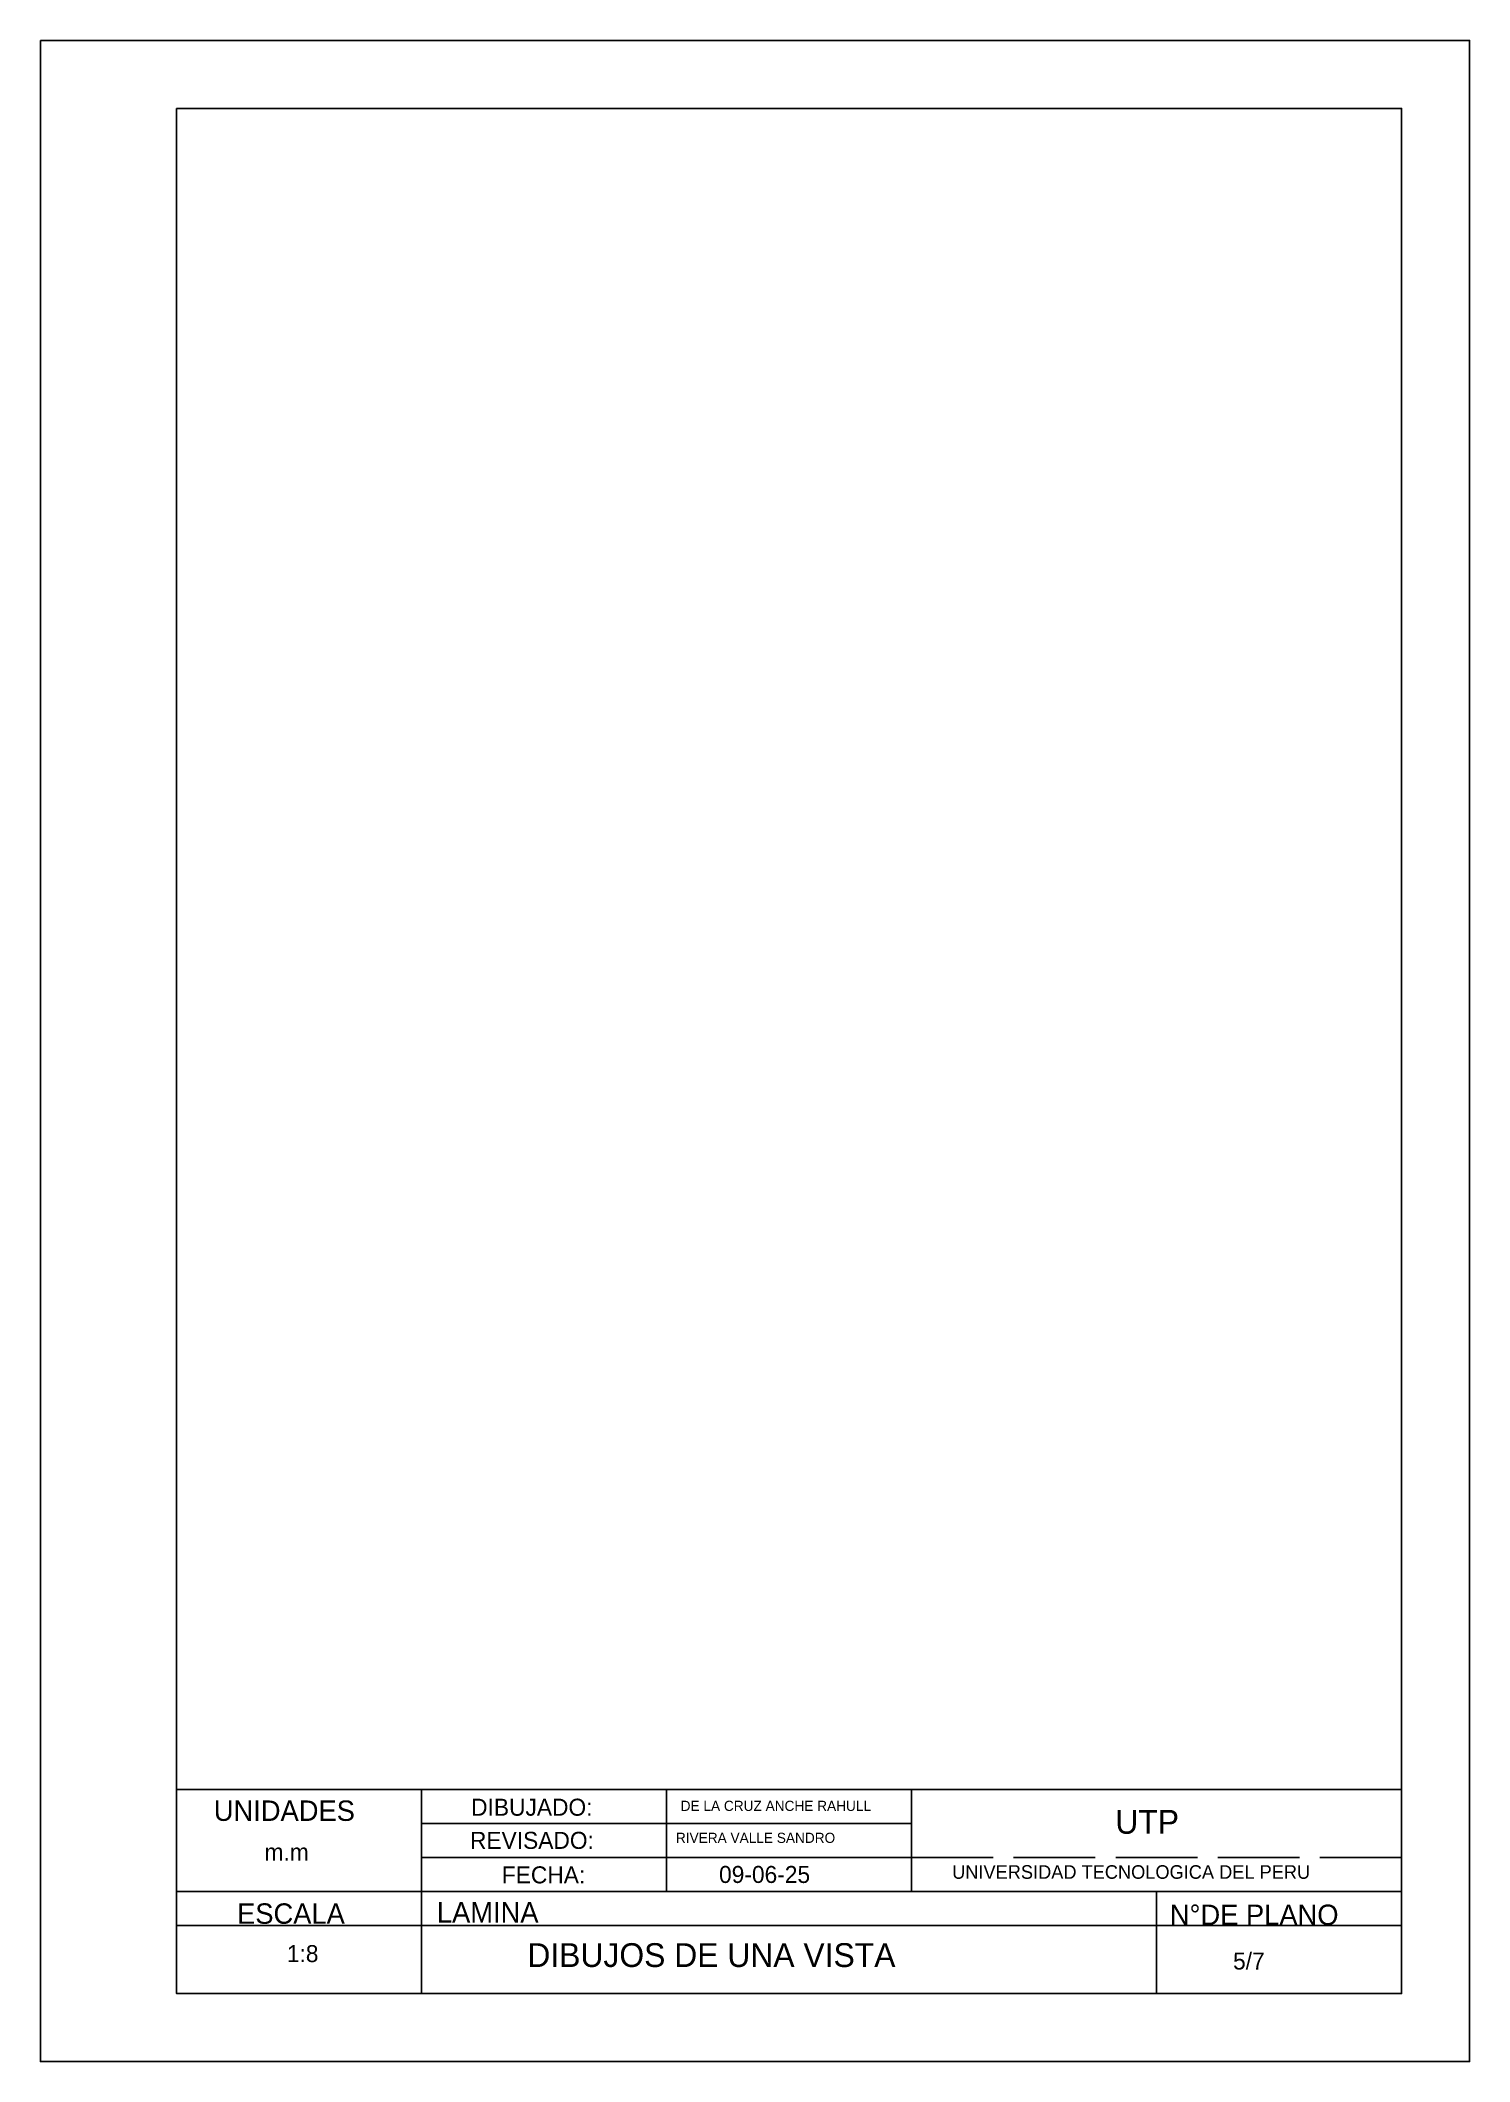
# Model space of a CAD drawing. Header units: millimetres. Extents: x 186 to 396, y -96 to 201.
import ezdxf

# ---------------------------------------------------------------- set-up
doc = ezdxf.new("R2010")
doc.units = ezdxf.units.MM
doc.linetypes.add('ACAD_ISO02W100', pattern=[15, 12, -3])

msp = doc.modelspace()

# ---------------------------------------------------------------- linework, layer by layer
for p, q in [((386.38, -56), (206.38, -56)), ((206.38, -56), (206.38, -86)), ((242.38, -56), (242.38, -86)), ((278.38, -56), (278.38, -71)), ((314.38, -56), (314.38, -71)), ((386.38, -86), (386.38, -56)), ((242.38, -61), (314.38, -61)), ((242.38, -66), (314.38, -66)), ((206.38, -71), (386.38, -71)), ((206.38, -71), (206.38, -76)), ((350.38, -71), (350.38, -86)), ((206.38, -76), (386.38, -76)), ((206.38, -86), (386.38, -86)), ((396.37, -96), (396.38, -86)), ((396.38, -86), (396.37, -86))]:
    msp.add_line(p, q)
at = {"linetype": 'ACAD_ISO02W100'}
msp.add_line((314.38, -66), (386.38, -66), dxfattribs=at)
for points in [[(186.37, 201), (396.37, 201), (396.37, -96), (186.37, -96)], [(206.38, 191), (386.38, 191), (386.38, -86), (206.38, -86)]]:
    msp.add_lwpolyline(points, close=True)

# ---------------------------------------------------------------- texts
for s, height, p in [('UNIDADES', 3, (211.85, -60.63)), ('DIBUJADO:', 2.5, (249.66, -59.87)), ('DE LA CRUZ ANCHE RAHULL', 1.5, (280.45, -59.17)), ('UTP', 3.5, (344.32, -62.52)), ('REVISADO:', 2.5, (249.49, -64.74)), ('RIVERA VALLE SANDRO', 1.5, (279.75, -63.87)), ('m.m', 2.5, (219.3, -66.47)), ('FECHA:', 2.5, (254.17, -69.81)), ('09-06-25', 2.5, (286.09, -69.75)), ('UNIVERSIDAD TECNOLOGICA DEL PERU', 2, (320.34, -69.14)), ('ESCALA', 3, (215.27, -75.75)), ('LAMINA', 3, (244.63, -75.57)), ('N°DE PLANO', 3, (352.33, -75.93)), ('1:8', 2.5, (222.58, -81.38)), ('DIBUJOS DE UNA VISTA', 3.5, (257.92, -82.1)), ('5/7', 2.5, (361.62, -82.47))]:
    msp.add_text(s, height=height).set_placement(p)

doc.saveas('drawing.dxf')
